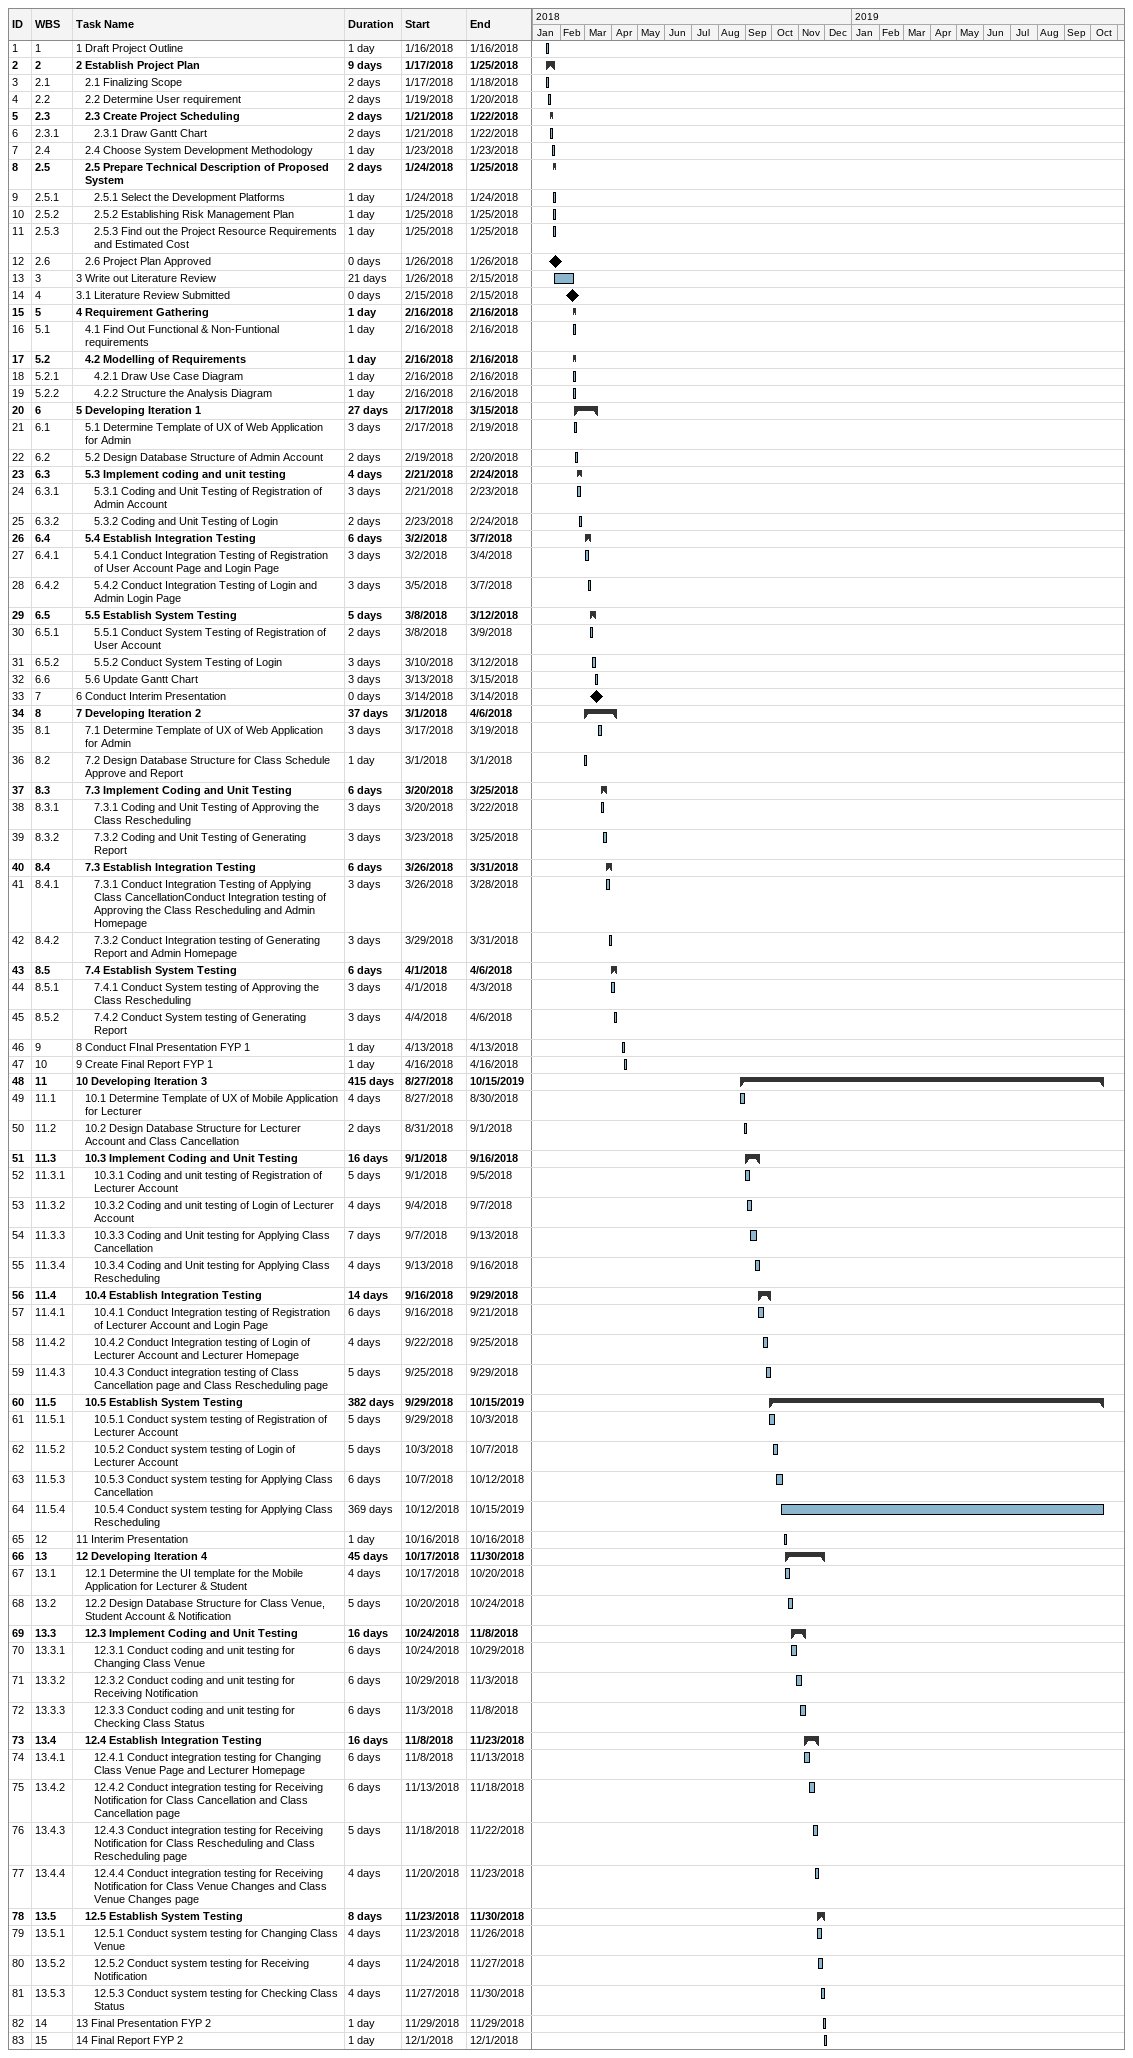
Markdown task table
| ID | WBS | Task | Duration | Start | Finish |
|---|---|---|---|---|---|
| 1 | 1 | 1 Draft Project Outline | 1d | 2018-01-16 | 2018-01-16 |
| 2 | 2 | **2 Establish Project Plan** | 9d | 2018-01-17 | 2018-01-25 |
| 3 | 2.1 | 2.1 Finalizing Scope | 2d | 2018-01-17 | 2018-01-18 |
| 4 | 2.2 | 2.2 Determine User requirement | 2d | 2018-01-19 | 2018-01-20 |
| 5 | 2.3 | **2.3 Create Project Scheduling** | 2d | 2018-01-21 | 2018-01-22 |
| 6 | 2.3.1 | 2.3.1 Draw Gantt Chart | 2d | 2018-01-21 | 2018-01-22 |
| 7 | 2.4 | 2.4 Choose System Development Methodology | 1d | 2018-01-23 | 2018-01-23 |
| 8 | 2.5 | **2.5 Prepare Technical Description of Proposed System** | 2d | 2018-01-24 | 2018-01-25 |
| 9 | 2.5.1 | 2.5.1 Select the Development Platforms | 1d | 2018-01-24 | 2018-01-24 |
| 10 | 2.5.2 | 2.5.2 Establishing Risk Management Plan | 1d | 2018-01-25 | 2018-01-25 |
| 11 | 2.5.3 | 2.5.3 Find out the Project Resource Requirements and Estimated Cost | 1d | 2018-01-25 | 2018-01-25 |
| 12 | 2.6 | 2.6 Project Plan Approved | 0d | 2018-01-26 | 2018-01-26 |
| 13 | 3 | 3 Write out Literature Review | 21d | 2018-01-26 | 2018-02-15 |
| 14 | 4 | 3.1 Literature Review Submitted | 0d | 2018-02-15 | 2018-02-15 |
| 15 | 5 | **4 Requirement Gathering** | 1d | 2018-02-16 | 2018-02-16 |
| 16 | 5.1 | 4.1 Find Out Functional & Non-Funtional requirements | 1d | 2018-02-16 | 2018-02-16 |
| 17 | 5.2 | **4.2 Modelling of Requirements** | 1d | 2018-02-16 | 2018-02-16 |
| 18 | 5.2.1 | 4.2.1 Draw Use Case Diagram | 1d | 2018-02-16 | 2018-02-16 |
| 19 | 5.2.2 | 4.2.2 Structure the Analysis Diagram | 1d | 2018-02-16 | 2018-02-16 |
| 20 | 6 | **5 Developing Iteration 1** | 27d | 2018-02-17 | 2018-03-15 |
| 21 | 6.1 | 5.1 Determine Template of UX of Web Application for Admin | 3d | 2018-02-17 | 2018-02-19 |
| 22 | 6.2 | 5.2 Design Database Structure of Admin Account | 2d | 2018-02-19 | 2018-02-20 |
| 23 | 6.3 | **5.3 Implement coding and unit testing** | 4d | 2018-02-21 | 2018-02-24 |
| 24 | 6.3.1 | 5.3.1 Coding and Unit Testing of Registration of Admin Account | 3d | 2018-02-21 | 2018-02-23 |
| 25 | 6.3.2 | 5.3.2 Coding and Unit Testing of Login | 2d | 2018-02-23 | 2018-02-24 |
| 26 | 6.4 | **5.4 Establish Integration Testing** | 6d | 2018-03-02 | 2018-03-07 |
| 27 | 6.4.1 | 5.4.1 Conduct Integration Testing of Registration of User Account Page and Login Page | 3d | 2018-03-02 | 2018-03-04 |
| 28 | 6.4.2 | 5.4.2 Conduct Integration Testing of Login and Admin Login Page | 3d | 2018-03-05 | 2018-03-07 |
| 29 | 6.5 | **5.5 Establish System Testing** | 5d | 2018-03-08 | 2018-03-12 |
| 30 | 6.5.1 | 5.5.1 Conduct System Testing of Registration of User Account | 2d | 2018-03-08 | 2018-03-09 |
| 31 | 6.5.2 | 5.5.2 Conduct System Testing of Login | 3d | 2018-03-10 | 2018-03-12 |
| 32 | 6.6 | 5.6 Update Gantt Chart | 3d | 2018-03-13 | 2018-03-15 |
| 33 | 7 | 6 Conduct Interim Presentation | 0d | 2018-03-14 | 2018-03-14 |
| 34 | 8 | **7 Developing Iteration 2** | 37d | 2018-03-01 | 2018-04-06 |
| 35 | 8.1 | 7.1 Determine Template of UX of Web Application for Admin | 3d | 2018-03-17 | 2018-03-19 |
| 36 | 8.2 | 7.2 Design Database Structure for Class Schedule Approve and Report | 1d | 2018-03-01 | 2018-03-01 |
| 37 | 8.3 | **7.3 Implement Coding and Unit Testing** | 6d | 2018-03-20 | 2018-03-25 |
| 38 | 8.3.1 | 7.3.1 Coding and Unit Testing of Approving the Class Rescheduling | 3d | 2018-03-20 | 2018-03-22 |
| 39 | 8.3.2 | 7.3.2 Coding and Unit Testing of Generating Report | 3d | 2018-03-23 | 2018-03-25 |
| 40 | 8.4 | **7.3 Establish Integration Testing** | 6d | 2018-03-26 | 2018-03-31 |
| 41 | 8.4.1 | 7.3.1 Conduct Integration Testing of Applying Class CancellationConduct Integration testing of Approving the Class Rescheduling and Admin Homepage | 3d | 2018-03-26 | 2018-03-28 |
| 42 | 8.4.2 | 7.3.2 Conduct Integration testing of Generating Report and Admin Homepage | 3d | 2018-03-29 | 2018-03-31 |
| 43 | 8.5 | **7.4 Establish System Testing** | 6d | 2018-04-01 | 2018-04-06 |
| 44 | 8.5.1 | 7.4.1 Conduct System testing of Approving the Class Rescheduling | 3d | 2018-04-01 | 2018-04-03 |
| 45 | 8.5.2 | 7.4.2 Conduct System testing of Generating Report | 3d | 2018-04-04 | 2018-04-06 |
| 46 | 9 | 8 Conduct FInal Presentation FYP 1 | 1d | 2018-04-13 | 2018-04-13 |
| 47 | 10 | 9 Create Final Report FYP 1 | 1d | 2018-04-16 | 2018-04-16 |
| 48 | 11 | **10 Developing Iteration 3** | 415d | 2018-08-27 | 2019-10-15 |
| 49 | 11.1 | 10.1 Determine Template of UX of Mobile Application for Lecturer | 4d | 2018-08-27 | 2018-08-30 |
| 50 | 11.2 | 10.2 Design Database Structure for Lecturer Account and Class Cancellation | 2d | 2018-08-31 | 2018-09-01 |
| 51 | 11.3 | **10.3 Implement Coding and Unit Testing** | 16d | 2018-09-01 | 2018-09-16 |
| 52 | 11.3.1 | 10.3.1 Coding and unit testing of Registration of Lecturer Account | 5d | 2018-09-01 | 2018-09-05 |
| 53 | 11.3.2 | 10.3.2 Coding and unit testing of Login of Lecturer Account | 4d | 2018-09-04 | 2018-09-07 |
| 54 | 11.3.3 | 10.3.3 Coding and Unit testing for Applying Class Cancellation | 7d | 2018-09-07 | 2018-09-13 |
| 55 | 11.3.4 | 10.3.4 Coding and Unit testing for Applying Class Rescheduling | 4d | 2018-09-13 | 2018-09-16 |
| 56 | 11.4 | **10.4 Establish Integration Testing** | 14d | 2018-09-16 | 2018-09-29 |
| 57 | 11.4.1 | 10.4.1 Conduct Integration testing of Registration of Lecturer Account and Login Page | 6d | 2018-09-16 | 2018-09-21 |
| 58 | 11.4.2 | 10.4.2 Conduct Integration testing of Login of Lecturer Account and Lecturer Homepage | 4d | 2018-09-22 | 2018-09-25 |
| 59 | 11.4.3 | 10.4.3 Conduct integration testing of Class Cancellation page and Class Rescheduling page | 5d | 2018-09-25 | 2018-09-29 |
| 60 | 11.5 | **10.5 Establish System Testing** | 382d | 2018-09-29 | 2019-10-15 |
| 61 | 11.5.1 | 10.5.1 Conduct system testing of Registration of Lecturer Account | 5d | 2018-09-29 | 2018-10-03 |
| 62 | 11.5.2 | 10.5.2 Conduct system testing of Login of Lecturer Account | 5d | 2018-10-03 | 2018-10-07 |
| 63 | 11.5.3 | 10.5.3 Conduct system testing for Applying Class Cancellation | 6d | 2018-10-07 | 2018-10-12 |
| 64 | 11.5.4 | 10.5.4 Conduct system testing for Applying Class Rescheduling | 369d | 2018-10-12 | 2019-10-15 |
| 65 | 12 | 11 Interim Presentation | 1d | 2018-10-16 | 2018-10-16 |
| 66 | 13 | **12 Developing Iteration 4** | 45d | 2018-10-17 | 2018-11-30 |
| 67 | 13.1 | 12.1 Determine the UI template for the Mobile Application for Lecturer & Student | 4d | 2018-10-17 | 2018-10-20 |
| 68 | 13.2 | 12.2 Design Database Structure for Class Venue, Student Account & Notification | 5d | 2018-10-20 | 2018-10-24 |
| 69 | 13.3 | **12.3 Implement Coding and Unit Testing** | 16d | 2018-10-24 | 2018-11-08 |
| 70 | 13.3.1 | 12.3.1 Conduct coding and unit testing for Changing Class Venue | 6d | 2018-10-24 | 2018-10-29 |
| 71 | 13.3.2 | 12.3.2 Conduct coding and unit testing for Receiving Notification | 6d | 2018-10-29 | 2018-11-03 |
| 72 | 13.3.3 | 12.3.3 Conduct coding and unit testing for Checking Class Status | 6d | 2018-11-03 | 2018-11-08 |
| 73 | 13.4 | **12.4 Establish Integration Testing** | 16d | 2018-11-08 | 2018-11-23 |
| 74 | 13.4.1 | 12.4.1 Conduct integration testing for Changing Class Venue Page and Lecturer Homepage | 6d | 2018-11-08 | 2018-11-13 |
| 75 | 13.4.2 | 12.4.2 Conduct integration testing for Receiving Notification for Class Cancellation and Class Cancellation page | 6d | 2018-11-13 | 2018-11-18 |
| 76 | 13.4.3 | 12.4.3 Conduct integration testing for Receiving Notification for Class Rescheduling and Class Rescheduling page | 5d | 2018-11-18 | 2018-11-22 |
| 77 | 13.4.4 | 12.4.4 Conduct integration testing for Receiving Notification for Class Venue Changes and Class Venue Changes page | 4d | 2018-11-20 | 2018-11-23 |
| 78 | 13.5 | **12.5 Establish System Testing** | 8d | 2018-11-23 | 2018-11-30 |
| 79 | 13.5.1 | 12.5.1 Conduct system testing for Changing Class Venue | 4d | 2018-11-23 | 2018-11-26 |
| 80 | 13.5.2 | 12.5.2 Conduct system testing for Receiving Notification | 4d | 2018-11-24 | 2018-11-27 |
| 81 | 13.5.3 | 12.5.3 Conduct system testing for Checking Class Status | 4d | 2018-11-27 | 2018-11-30 |
| 82 | 14 | 13 Final Presentation FYP 2 | 1d | 2018-11-29 | 2018-11-29 |
| 83 | 15 | 14 Final Report FYP 2 | 1d | 2018-12-01 | 2018-12-01 |
